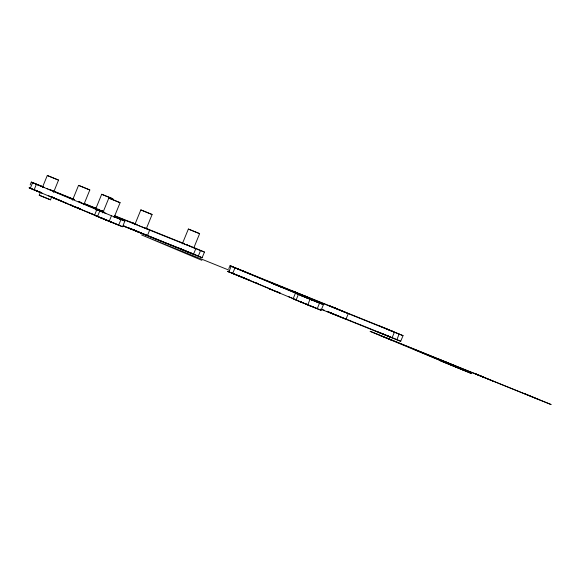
<?xml version="1.0" encoding="UTF-8"?>
<svg xmlns="http://www.w3.org/2000/svg" width="580" height="580" viewBox="0 0 580 580"><rect width="100%" height="100%" fill="white"/><g stroke="black" fill="none" stroke-linecap="round" stroke-linejoin="round"><path stroke-width="0.87" d="M30.189 184.933L31.298 182.106L43.71 187.086M228.759 268.496L230.188 265.785L386.113 328.599M107.619 220.581L30.312 188.311L32.61 182.678L31.298 182.106M51.852 196.54L50.511 199.832L44.856 197.57L39.237 195.228L40.578 191.944M42.587 187.014L47.284 175.501L58.544 180.097L53.527 192.43M72.522 200.158L78.554 185.361L83.81 187.463L89.828 189.964L83.788 204.762M95.323 209.887L101.696 194.271L112.969 198.868L107.351 196.533M97.491 216.587L99.789 210.953L32.61 182.678M102.776 212.896L108.815 198.099L114.072 200.194L120.089 202.703L114.05 217.493M109.163 221.379L111.469 215.738L124.859 221.096L122.561 226.737L108.511 221.111M118.653 225.2L120.952 219.559M134.792 224.699L140.846 209.909L152.105 214.506L146.399 228.484M182.309 243.846L188.362 229.056L199.621 233.653L193.923 247.624M198.266 256.186L200.564 250.545L204.472 252.082L202.115 257.701L123.663 226.207M309.096 305.341L310.59 305.979L228.882 271.882L231.181 266.242L229.948 265.712M295.401 293.277L293.089 298.903L304.913 303.71M296.061 300.157L298.367 294.517M307.741 304.942L310.039 299.302M317.224 308.763L319.529 303.13M305.602 304.079L321.132 310.3L323.43 304.667L251.945 274.724M396.836 339.75L399.141 334.109L403.042 335.646L400.693 341.272L320.653 309.14M39.237 195.228L46.088 197.983M122.503 226.722L112.585 222.517M323.43 304.667L309.379 299.041M329.143 305.645L344.919 312.163M58.5 180.083L47.342 175.53M152.04 214.491L140.838 209.917M199.607 233.646L188.348 229.049M244.477 271.614L241.265 270.345L252.51 274.927M35.525 190.334L29.022 187.761L30.312 188.311M228.042 271.476L229.868 272.23L227.577 271.31L228.882 271.882M249.915 280.466L250.951 280.894M81.548 209.612L80.112 209.046M269.838 288.942L269.077 288.659L269.961 289.043M279.85 293.074L277.305 292.059M295.372 292.248L294.538 291.928L310.3 298.446M251.72 274.637L247.036 272.745M181.207 249.124L180.3 248.776L185.919 251.118M249.414 280.27L248.363 279.85M133.458 229.934L134.415 230.332M71.644 205.53L70.521 205.102L72.746 206.045M101.899 218.261L100.782 217.833L101.877 218.312M242.128 270.722L234.98 267.844L232.681 273.477L241.099 276.812M270.149 289.065L274.202 290.703M84.39 203.573L96.084 208.292M114.478 215.644L136.104 224.308M114.891 216.144L200.564 250.545M304.21 295.916L305.783 296.525L304.514 295.974M268.308 281.438L399.141 334.109M123.671 225.881L125.976 226.794M128.274 227.715L129.072 228.034M123.431 225.946L185.933 251.082M71.891 205.624L72.783 205.98M228.919 270.128L141.52 234.9L201.898 260.318M322.248 309.445L324.546 310.365M327.424 311.511L326.844 311.279L340.489 316.963M380.661 333.043L378.892 332.362L384.446 334.667M370.207 331.354L551 404.499L370.207 331.354L471.388 373.513L413.04 348.95M304.094 295.865L295.575 292.385M390.253 330.448L392.442 331.31L391.558 330.926M142.093 233.472L144.594 234.516M189.609 252.612L191.574 253.38L189.638 252.554M230.202 272.332L237.039 275.094M330.252 312.685L329.404 312.33L332.869 313.852M145.014 227.896L184.614 243.846M44.348 187.478L36.41 184.273L34.111 189.914L42.05 193.111M105.843 213.338L96.816 209.699L94.511 215.339L118.291 224.917M114.035 216.637L120.589 219.283M111.469 215.738L99.789 210.953M295.387 293.27L307.422 298.163M307.342 298.04L319.167 302.847M129.521 228.215L130.217 228.498M131.957 229.238L130.834 228.767L133.066 229.644M133.806 229.941L136.032 230.84M136.778 231.137L139.004 232.036M139.744 232.333L141.977 233.232M142.716 233.53L144.942 234.429M145.689 234.726L163.502 241.904M164.249 242.208L166.475 243.1M167.221 243.404L169.447 244.296M170.186 244.6L182.316 249.487M135.387 230.659L136.09 230.942M141.81 233.283L139.2 232.297M78.829 208.524L79.822 208.923L78.858 208.459M103.371 218.849L102.153 218.363L107.974 220.813M109.431 221.4L110.374 221.777L108.01 220.741M381.676 333.369L382.336 333.638M329.411 312.308L334.602 314.404M335.349 314.701L337.575 315.6M338.321 315.897L340.547 316.796M341.286 317.101L353.169 321.885M353.909 322.183L356.135 323.082M356.881 323.379L359.107 324.278M359.846 324.575L362.079 325.474M362.819 325.771L365.045 326.671M365.791 326.968L383.438 334.16M381.06 333.203L381.473 333.369M309.727 305.609L316.861 308.48M379.719 335.356L391.63 340.156L387.012 338.162M440.118 360.782L463.899 370.359M186.782 244.724L187.543 245.028M49.967 189.624L74.225 199.448M52.338 190.726L74.291 199.723M78.851 201.564L81.127 202.493M83.404 203.413L103.16 211.417M384.214 327.91L384.692 328.099M244.76 271.73L246.964 272.622M183.766 250.067L185.245 250.669M183.251 249.944L185.15 250.712M188.616 252.213L186.716 251.444M35.945 190.508L37.207 191.016M37.627 191.19L38.468 191.53M38.889 191.697L39.73 192.038M51.576 196.845L53.925 197.794M51.845 197.069L61.002 200.781M69.709 204.436L71.992 205.356M73.457 206.255L75.755 207.19M76.545 207.205L78.829 208.126M103.718 218.993L104.835 219.443M109.091 221.263L106.227 220.182M383.054 333.928L386.324 335.255M237.459 275.268L245.456 278.509M246.239 278.82L249.371 280.089M255.628 282.627L257.977 283.576M334.392 314.404L335.914 315.02M276.834 291.863L274.652 290.979M189.189 245.702L190.051 246.05M386.295 328.751L403.042 335.646M385.2 328.309L394.385 332.195L392.087 337.836L387.541 335.921M308.799 298.722L301.636 295.757L302.521 296.141M137.634 231.572L136.459 231.094L137.714 231.637M185.549 250.879L186.318 251.278M138.033 231.732L138.801 232.138M76.125 207.43L78.467 208.38L77.749 208.002M105.219 219.602L106.017 219.921M336.48 315.244L338.763 316.18M385.018 334.899L390.144 336.944L384.569 334.624M243.868 277.936L241.352 276.921L243.905 278.045M107.315 196.606L101.71 194.278M185.955 251.038L186.354 251.205M188.616 252.039L189.479 252.394M186.753 251.365L189.326 252.423M138.431 231.899L138.838 232.058M138.395 231.971L136.43 231.166M139.236 232.225L141.476 233.145M73.08 206.183L75.719 207.263M77.358 207.843L76.161 207.35L106.401 220.124M387.186 335.61L400.744 341.286M244.26 278.095L245.463 278.589M244.18 278.154L248.008 279.705L247 279.219M274.775 290.935L277.03 291.863M274.072 290.739L270.251 289.166M192.625 247.102L204.472 252.082M31.77 182.272L43.638 187.151M46.647 188.391L47.988 188.935M49.663 189.624L52.004 190.588M230.347 265.843L241.541 270.439M190.32 252.742L193.836 254.192M29.471 187.913L35.648 190.45M35.982 190.588L39.665 192.096M39.998 192.234L40.999 192.647M51.373 196.91L52.381 197.323M52.715 197.461L53.715 197.874M54.056 198.012L55.39 198.563M55.724 198.701L56.398 198.976M56.731 199.114L57.398 199.389M58.739 199.94L59.406 200.209M60.073 200.484L60.74 200.76M61.415 201.035L62.082 201.311M62.749 201.586L63.416 201.862M64.09 202.137L64.757 202.413M65.424 202.688L66.091 202.964M66.765 203.232L67.432 203.507M230.231 272.375L236.894 275.116M237.227 275.254L239.236 276.08M245.862 278.748L246.63 279.067M251.285 281.032L251.959 281.3M252.626 281.575L253.627 281.989M253.96 282.126L254.968 282.54M255.301 282.677L258.644 284.055M259.985 284.599L260.652 284.874M261.319 285.15L261.993 285.425M262.66 285.701L263.327 285.976M263.994 286.252L264.668 286.527M265.336 286.803L266.002 287.078M46.48 198.143L50.511 199.832M136.053 231.014L135.024 230.586L136.032 230.934M339.307 316.404L345.97 319.254L348.268 313.62L342.86 311.358M277.544 292.074L279.937 293.074M240.91 276.805L239.982 276.421M308.712 305.181L299.36 301.404L300.223 301.774M130.572 222.082L136.815 224.677M343.548 311.569L333.703 307.581L334.921 308.111M182.229 249.603L181.409 249.262M130.616 228.687L138.417 231.935L130.834 228.745M473.882 373.158L484.024 377.377L476.441 374.187M248.588 279.872L249.697 280.343M455.032 365.958L444.889 361.739L449.5 363.732M391.268 330.803L379.226 325.822M131.732 222.539L137.206 224.83M138.888 225.533L140.012 226.004M141.839 226.765L142.963 227.237M143.666 227.527L149.698 230.057L147.4 235.69L144.869 234.632M330.303 306.11L335.719 308.371M281.474 287.114L271.404 283.033L282.649 287.622L281.764 287.238M129.427 228.179L130.275 228.527M132.24 229.354L133.081 229.702M133.639 229.941L134.908 230.47M137.851 231.703L138.975 232.167M139.258 232.29L141.781 233.341M330.81 312.917L331.934 313.388M332.217 313.505L333.188 313.911M475.034 373.622L493.007 381.132M80.417 209.105L81.432 209.532M110.925 221.944L112.041 222.43L111.157 222.038M180.655 242.251L184.643 243.933M186.238 244.6L187.833 245.275M189.428 245.949L195.815 248.631L193.517 254.272L178.357 247.892M133.139 223.112L136.924 224.707M331.709 306.675L336.255 308.589M343.853 311.699L344.911 312.156M93.779 207.379L96.461 208.503M97.802 209.068L99.513 209.786M101.217 210.504L102.312 210.968M292.356 290.942L297.119 292.951M303.188 295.503L307.958 297.511M69.731 197.874L73.595 199.498M78.735 201.666L80.025 202.202M81.309 202.746L103.544 212.106M114.883 216.876L124.859 221.096M231.181 266.242L312.91 300.36L312.033 299.976M194.344 254.402L200.847 257.143M376.927 331.455L380.719 333.05M523.965 393.334L539.117 399.714M437.088 358.454L452.69 365.023M76.437 207.299L77.727 207.843M88.029 212.179L89.914 212.976M91.799 213.766L93.684 214.564M95.577 215.354L96.831 215.883M101.239 217.739L103.131 218.537M106.916 220.132L111.954 222.249M267.293 287.615L268.576 288.159M277.581 291.95L280.154 293.031M288.485 296.539L289.746 297.069M290.37 297.337L292.255 298.127M294.147 298.925L296.032 299.715M299.817 301.31L301.701 302.1M302.332 302.368L303.594 302.898M305.486 303.695L307.378 304.493M309.27 305.283L310.525 305.82M311.156 306.08L321.132 310.3M48.466 195.743L75.328 207.045M201.224 257.302L202.173 257.723M301.999 295.024L304.768 296.213M242.28 270.65L245.05 271.846M101.58 210.656L103.892 211.656M239.982 276.29L242.752 277.479M108.873 198.128L120.075 202.688M89.813 189.957L78.568 185.375M329.143 312.207L328.005 311.743L329.128 312.214"/></g></svg>
